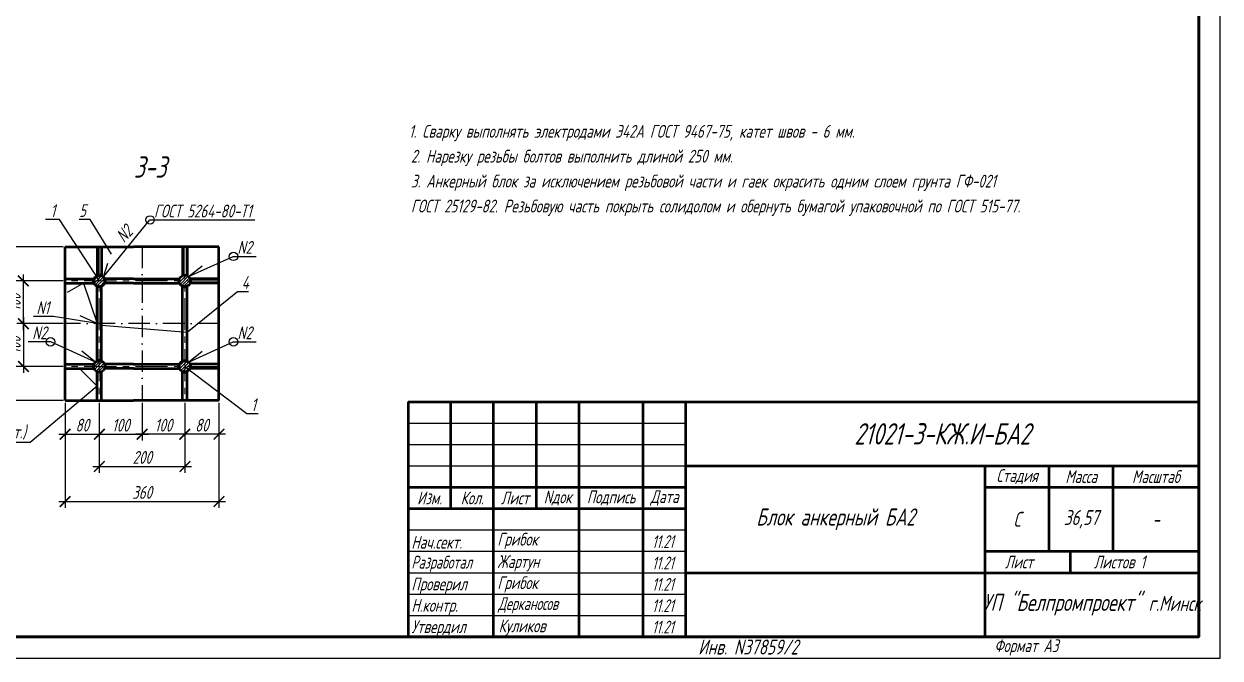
# Paper-space layout 'АБ2' of a CAD drawing. Header units: millimetres. Extents: x 0 to 420, y 0 to 297.
# Drawn here: x 140.1 to 420, y 0 to 148.5 of the extents above; entities that cross this region are included whole.
import ezdxf
from ezdxf import colors
from ezdxf.entities.mleader import LeaderData, LeaderLine
from ezdxf.enums import TextEntityAlignment as Align
from ezdxf.math import Vec2, Vec3

# ---------------------------------------------------------------- set-up
doc = ezdxf.new("R2010")
doc.units = ezdxf.units.MM
doc.linetypes.add('CENTER3', pattern=[4, 2.5, -0.5, 0.5, -0.5])
doc.linetypes.add('ОСЕВАЯ_МЕЛКАЯ', pattern=[8, 5, -1.5, 0, -1.5])
for name, color, linetype, lineweight in [('!_К_Размерная', 1, 'Continuous', 25), ('!_К_Текст', 71, 'Continuous', 25), ('!выноски_0.25', 185, 'Continuous', 25), ('!Осевая', 141, 'CENTER3', 20), ('!Основная', 152, 'Continuous', 50), ('!Тонкая', 200, 'Continuous', 20), ('Обозначения', 102, 'Continuous', 25), ('Основная', 134, 'Continuous', 70), ('Размеры текст', 1, 'Continuous', 20), ('ТЕКСТ', 250, 'Continuous', 25)]:
    doc.layers.add(name, color=color, linetype=linetype, lineweight=lineweight)
doc.styles.add('3.0', font='simplex.shx', dxfattribs={"width": 0.7, "oblique": 15, "height": 3})
doc.styles.add('5', font='simplex.shx', dxfattribs={"width": 0.7, "oblique": 15, "height": 5})
doc.styles.add('Build', font='simplex.shx', dxfattribs={"width": 0.7, "oblique": 15})
doc.dimstyles.new('10-3', dxfattribs={"dimtxt": 3, "dimasz": 2.5, "dimexe": 1.5, "dimexo": 0.5, "dimtad": 1, "dimdec": 0, "dimlfac": 10, "dimtxsty": '3.0', "dimblk": 'ARCHTICK', "dimcen": 2.5, "dimdle": 1.5, "dimazin": 0, "dimtfac": 1, "dimtdec": 0, "dimtmove": 1, "dimatfit": 3, "dimldrblk": 'OPEN30', "dimfxl": 1.5, "dimarcsym": 0})

# ---------------------------------------------------------------- blocks, each defined once
blk = doc.blocks.new('*U167')
at = {"layer": 'Обозначения'}
blk.add_lwpolyline([(0, 0), (420, 0), (420, 297), (0, 297)], close=True, dxfattribs=at)
at = {"layer": 'Обозначения', "lineweight": 60}
blk.add_lwpolyline([(20, 5), (415, 5), (415, 292), (20, 292)], close=True, dxfattribs=at)
blk = doc.blocks.new('_None')
blk = doc.blocks.new('_ArchTick')
at = {"color": 0, "linetype": 'ByBlock', "const_width": 0.15}
blk.add_lwpolyline([(-0.5, -0.5), (0.5, 0.5)], dxfattribs=at)
blk = doc.blocks.new('*D188')
at = {"layer": 'Defpoints', "color": 0, "transparency": 16777216}
for p in [(149.73, 96.31), (132.52, 88.31), (149.73, 88.31)]:
    blk.add_point(p, dxfattribs=at)
at = {"layer": 'Размеры текст', "color": 0, "lineweight": -2, "transparency": 16777216}
for p, q in [((149.23, 96.31), (131.02, 96.31)), ((132.52, 97.81), (132.52, 86.81)), ((149.23, 88.31), (131.02, 88.31))]:
    blk.add_line(p, q, dxfattribs=at)
at = {"layer": 'Размеры текст', "color": 0, "lineweight": -2, "transparency": 16777216, "xscale": 2.5, "yscale": 2.5, "zscale": 2.5}
for p, rotation in [((132.52, 96.31), 90), ((132.52, 88.31), 270)]:
    blk.add_blockref('_ArchTick', p, dxfattribs=dict(at, rotation=rotation))
at = {"layer": 'Размеры текст', "color": 0, "transparency": 16777216, "insert": (130.39, 92.31), "char_height": 3, "attachment_point": 5, "rotation": 90, "style": '3.0'}
blk.add_mtext('80', dxfattribs=at)
blk = doc.blocks.new('_Open30')
at = {"color": 0, "linetype": 'ByBlock', "lineweight": -2}
for p, q in [((-1, 0.27), (0, 0)), ((0, 0), (-1, -0.27)), ((0, 0), (-1, 0))]:
    blk.add_line(p, q, dxfattribs=at)
blk = doc.blocks.new('*D189')
at = {"layer": 'Defpoints', "color": 0, "transparency": 16777216}
for p in [(149.73, 88.31), (132.52, 68.31), (149.73, 68.31)]:
    blk.add_point(p, dxfattribs=at)
at = {"layer": 'Размеры текст', "color": 0, "lineweight": -2, "transparency": 16777216}
for p, q in [((132.52, 89.81), (132.52, 66.81)), ((149.23, 88.31), (131.02, 88.31)), ((149.23, 68.31), (131.02, 68.31))]:
    blk.add_line(p, q, dxfattribs=at)
at = {"layer": 'Размеры текст', "color": 0, "lineweight": -2, "transparency": 16777216, "xscale": 2.5, "yscale": 2.5, "zscale": 2.5}
for p, rotation in [((132.52, 88.31), 90), ((132.52, 68.31), 270)]:
    blk.add_blockref('_ArchTick', p, dxfattribs=dict(at, rotation=rotation))
at = {"layer": 'Размеры текст', "color": 0, "transparency": 16777216, "insert": (130.39, 78.31), "char_height": 3, "attachment_point": 5, "rotation": 90, "style": '3.0'}
blk.add_mtext('200', dxfattribs=at)
blk = doc.blocks.new('*D190')
at = {"layer": 'Defpoints', "color": 0, "transparency": 16777216}
for p in [(149.73, 68.31), (132.52, 60.31), (149.73, 60.31)]:
    blk.add_point(p, dxfattribs=at)
at = {"layer": 'Размеры текст', "color": 0, "lineweight": -2, "transparency": 16777216}
for p, q in [((149.23, 68.31), (131.02, 68.31)), ((132.52, 69.81), (132.52, 58.81)), ((149.23, 60.31), (131.02, 60.31))]:
    blk.add_line(p, q, dxfattribs=at)
at = {"layer": 'Размеры текст', "color": 0, "lineweight": -2, "transparency": 16777216, "xscale": 2.5, "yscale": 2.5, "zscale": 2.5}
for p, rotation in [((132.52, 68.31), 90), ((132.52, 60.31), 270)]:
    blk.add_blockref('_ArchTick', p, dxfattribs=dict(at, rotation=rotation))
at = {"layer": 'Размеры текст', "color": 0, "transparency": 16777216, "insert": (130.39, 64.31), "char_height": 3, "attachment_point": 5, "rotation": 90, "style": '3.0'}
blk.add_mtext('80', dxfattribs=at)
blk = doc.blocks.new('*D191')
at = {"layer": 'Defpoints', "color": 0, "transparency": 16777216}
for p in [(149.73, 60.31), (157.73, 60.31), (157.73, 52.42)]:
    blk.add_point(p, dxfattribs=at)
at = {"layer": 'Размеры текст', "color": 0, "lineweight": -2, "transparency": 16777216}
for p, q in [((149.73, 59.81), (149.73, 50.92)), ((157.73, 59.81), (157.73, 50.92)), ((148.23, 52.42), (159.23, 52.42))]:
    blk.add_line(p, q, dxfattribs=at)
at = {"layer": 'Размеры текст', "color": 0, "lineweight": -2, "transparency": 16777216, "xscale": 2.5, "yscale": 2.5, "zscale": 2.5, "rotation": 180}
blk.add_blockref('_ArchTick', (149.73, 52.42), dxfattribs=at)
at = {"layer": 'Размеры текст', "color": 0, "lineweight": -2, "transparency": 16777216, "xscale": 2.5, "yscale": 2.5, "zscale": 2.5}
blk.add_blockref('_ArchTick', (157.73, 52.42), dxfattribs=at)
at = {"layer": 'Размеры текст', "color": 0, "transparency": 16777216, "insert": (153.73, 54.54), "char_height": 3, "attachment_point": 5, "style": '3.0'}
blk.add_mtext('80', dxfattribs=at)
blk = doc.blocks.new('*D192')
at = {"layer": 'Defpoints', "color": 0, "transparency": 16777216}
for p in [(157.73, 60.31), (167.73, 60.31), (167.73, 52.42)]:
    blk.add_point(p, dxfattribs=at)
at = {"layer": 'Размеры текст', "color": 0, "lineweight": -2, "transparency": 16777216}
for p, q in [((157.73, 59.81), (157.73, 50.92)), ((167.73, 59.81), (167.73, 50.92)), ((156.23, 52.42), (169.23, 52.42))]:
    blk.add_line(p, q, dxfattribs=at)
at = {"layer": 'Размеры текст', "color": 0, "lineweight": -2, "transparency": 16777216, "xscale": 2.5, "yscale": 2.5, "zscale": 2.5, "rotation": 180}
blk.add_blockref('_ArchTick', (157.73, 52.42), dxfattribs=at)
at = {"layer": 'Размеры текст', "color": 0, "lineweight": -2, "transparency": 16777216, "xscale": 2.5, "yscale": 2.5, "zscale": 2.5}
blk.add_blockref('_ArchTick', (167.73, 52.42), dxfattribs=at)
at = {"layer": 'Размеры текст', "color": 0, "transparency": 16777216, "insert": (162.73, 54.54), "char_height": 3, "attachment_point": 5, "style": '3.0'}
blk.add_mtext('100', dxfattribs=at)
blk = doc.blocks.new('*D193')
at = {"layer": 'Defpoints', "color": 0, "transparency": 16777216}
for p in [(177.72, 60.31), (185.72, 60.31), (177.72, 52.42)]:
    blk.add_point(p, dxfattribs=at)
at = {"layer": 'Размеры текст', "color": 0, "lineweight": -2, "transparency": 16777216}
for p, q in [((177.72, 59.81), (177.72, 50.92)), ((185.72, 59.81), (185.72, 50.92)), ((187.22, 52.42), (176.22, 52.42))]:
    blk.add_line(p, q, dxfattribs=at)
at = {"layer": 'Размеры текст', "color": 0, "lineweight": -2, "transparency": 16777216, "xscale": 2.5, "yscale": 2.5, "zscale": 2.5, "rotation": 180}
blk.add_blockref('_ArchTick', (177.72, 52.42), dxfattribs=at)
at = {"layer": 'Размеры текст', "color": 0, "lineweight": -2, "transparency": 16777216, "xscale": 2.5, "yscale": 2.5, "zscale": 2.5}
blk.add_blockref('_ArchTick', (185.72, 52.42), dxfattribs=at)
at = {"layer": 'Размеры текст', "color": 0, "transparency": 16777216, "insert": (181.72, 54.54), "char_height": 3, "attachment_point": 5, "style": '3.0'}
blk.add_mtext('80', dxfattribs=at)
blk = doc.blocks.new('*D194')
at = {"layer": 'Defpoints', "color": 0, "transparency": 16777216}
for p in [(167.73, 60.31), (177.72, 60.31), (167.73, 52.42)]:
    blk.add_point(p, dxfattribs=at)
at = {"layer": 'Размеры текст', "color": 0, "lineweight": -2, "transparency": 16777216}
for p, q in [((167.73, 59.81), (167.73, 50.92)), ((177.72, 59.81), (177.72, 50.92)), ((179.22, 52.42), (166.23, 52.42))]:
    blk.add_line(p, q, dxfattribs=at)
at = {"layer": 'Размеры текст', "color": 0, "lineweight": -2, "transparency": 16777216, "xscale": 2.5, "yscale": 2.5, "zscale": 2.5, "rotation": 180}
blk.add_blockref('_ArchTick', (167.73, 52.42), dxfattribs=at)
at = {"layer": 'Размеры текст', "color": 0, "lineweight": -2, "transparency": 16777216, "xscale": 2.5, "yscale": 2.5, "zscale": 2.5}
blk.add_blockref('_ArchTick', (177.72, 52.42), dxfattribs=at)
at = {"layer": 'Размеры текст', "color": 0, "transparency": 16777216, "insert": (172.72, 54.54), "char_height": 3, "attachment_point": 5, "style": '3.0'}
blk.add_mtext('100', dxfattribs=at)
blk = doc.blocks.new('*D195')
at = {"layer": 'Defpoints', "color": 0, "transparency": 16777216}
for p in [(157.73, 60.31), (177.77, 60.31), (177.77, 44.86)]:
    blk.add_point(p, dxfattribs=at)
at = {"layer": 'Размеры текст', "color": 0, "lineweight": -2, "transparency": 16777216}
for p, q in [((157.73, 59.81), (157.73, 43.36)), ((177.77, 59.81), (177.77, 43.36)), ((156.23, 44.86), (179.27, 44.86))]:
    blk.add_line(p, q, dxfattribs=at)
at = {"layer": 'Размеры текст', "color": 0, "lineweight": -2, "transparency": 16777216, "xscale": 2.5, "yscale": 2.5, "zscale": 2.5, "rotation": 180}
blk.add_blockref('_ArchTick', (157.73, 44.86), dxfattribs=at)
at = {"layer": 'Размеры текст', "color": 0, "lineweight": -2, "transparency": 16777216, "xscale": 2.5, "yscale": 2.5, "zscale": 2.5}
blk.add_blockref('_ArchTick', (177.77, 44.86), dxfattribs=at)
at = {"layer": 'Размеры текст', "color": 0, "transparency": 16777216, "insert": (167.75, 46.99), "char_height": 3, "attachment_point": 5, "style": '3.0'}
blk.add_mtext('200', dxfattribs=at)
blk = doc.blocks.new('*D196')
at = {"layer": 'Defpoints', "color": 0, "transparency": 16777216}
for p in [(123.81, 96.31), (149.73, 96.31), (149.73, 60.31)]:
    blk.add_point(p, dxfattribs=at)
at = {"layer": 'Размеры текст', "color": 0, "lineweight": -2, "transparency": 16777216}
for p, q in [((149.23, 96.31), (122.31, 96.31)), ((123.81, 58.81), (123.81, 97.81)), ((149.23, 60.31), (122.31, 60.31))]:
    blk.add_line(p, q, dxfattribs=at)
at = {"layer": 'Размеры текст', "color": 0, "lineweight": -2, "transparency": 16777216, "xscale": 2.5, "yscale": 2.5, "zscale": 2.5}
for p, rotation in [((123.81, 96.31), 90), ((123.81, 60.31), 270)]:
    blk.add_blockref('_ArchTick', p, dxfattribs=dict(at, rotation=rotation))
at = {"layer": 'Размеры текст', "color": 0, "transparency": 16777216, "insert": (121.68, 78.31), "char_height": 3, "attachment_point": 5, "rotation": 90, "style": '3.0'}
blk.add_mtext('360', dxfattribs=at)
blk = doc.blocks.new('*D197')
at = {"layer": 'Defpoints', "color": 0, "transparency": 16777216}
for p in [(149.73, 60.31), (185.72, 60.31), (185.72, 36.66)]:
    blk.add_point(p, dxfattribs=at)
at = {"layer": 'Размеры текст', "color": 0, "lineweight": -2, "transparency": 16777216}
for p, q in [((149.73, 59.81), (149.73, 35.16)), ((185.72, 59.81), (185.72, 35.16)), ((148.23, 36.66), (187.22, 36.66))]:
    blk.add_line(p, q, dxfattribs=at)
at = {"layer": 'Размеры текст', "color": 0, "lineweight": -2, "transparency": 16777216, "xscale": 2.5, "yscale": 2.5, "zscale": 2.5, "rotation": 180}
blk.add_blockref('_ArchTick', (149.73, 36.66), dxfattribs=at)
at = {"layer": 'Размеры текст', "color": 0, "lineweight": -2, "transparency": 16777216, "xscale": 2.5, "yscale": 2.5, "zscale": 2.5}
blk.add_blockref('_ArchTick', (185.72, 36.66), dxfattribs=at)
at = {"layer": 'Размеры текст', "color": 0, "transparency": 16777216, "insert": (167.73, 38.79), "char_height": 3, "attachment_point": 5, "style": '3.0'}
blk.add_mtext('360', dxfattribs=at)
blk = doc.blocks.new('*D336')
at = {"layer": 'Defpoints', "color": 0, "transparency": 16777216}
for p in [(139.95, 88.31), (146.1, 88.31), (149.73, 78.31)]:
    blk.add_point(p, dxfattribs=at)
at = {"layer": 'Размеры текст', "color": 0, "lineweight": -2, "transparency": 16777216}
for p, q in [((139.95, 76.81), (139.95, 89.81)), ((145.6, 88.31), (138.45, 88.31)), ((149.23, 78.31), (138.45, 78.31))]:
    blk.add_line(p, q, dxfattribs=at)
at = {"layer": 'Размеры текст', "color": 0, "lineweight": -2, "transparency": 16777216, "xscale": 2.5, "yscale": 2.5, "zscale": 2.5}
for p, rotation in [((139.95, 88.31), 90), ((139.95, 78.31), 270)]:
    blk.add_blockref('_ArchTick', p, dxfattribs=dict(at, rotation=rotation))
at = {"layer": 'Размеры текст', "color": 0, "transparency": 16777216, "insert": (137.83, 83.31), "char_height": 3, "attachment_point": 5, "rotation": 90, "style": '3.0'}
blk.add_mtext('100', dxfattribs=at)
blk = doc.blocks.new('*D337')
at = {"layer": 'Defpoints', "color": 0, "transparency": 16777216}
for p in [(149.73, 78.31), (139.95, 68.31), (147.57, 68.31)]:
    blk.add_point(p, dxfattribs=at)
at = {"layer": 'Размеры текст', "color": 0, "lineweight": -2, "transparency": 16777216}
for p, q in [((139.95, 79.81), (139.95, 66.81)), ((149.23, 78.31), (138.45, 78.31)), ((147.07, 68.31), (138.45, 68.31))]:
    blk.add_line(p, q, dxfattribs=at)
at = {"layer": 'Размеры текст', "color": 0, "lineweight": -2, "transparency": 16777216, "xscale": 2.5, "yscale": 2.5, "zscale": 2.5}
for p, rotation in [((139.95, 78.31), 90), ((139.95, 68.31), 270)]:
    blk.add_blockref('_ArchTick', p, dxfattribs=dict(at, rotation=rotation))
at = {"layer": 'Размеры текст', "color": 0, "transparency": 16777216, "insert": (137.83, 73.31), "char_height": 3, "attachment_point": 5, "rotation": 90, "style": '3.0'}
blk.add_mtext('100', dxfattribs=at)

psp = doc.layouts.new('АБ2')

# ---------------------------------------------------------------- linework, layer by layer
at = {"layer": '!_К_Размерная'}
for p, q in [((158.69, 89.26), (159.7, 92.49)), ((178.62, 89.33), (181.81, 91.86)), ((154.06, 87.78), (150.17, 85.59)), ((157.2, 78.38), (153.23, 80.17)), ((156.83, 69.32), (153.64, 71.85)), ((178.62, 69.32), (181.81, 71.85))]:
    psp.add_line(p, q, dxfattribs=at)
for centre in [(169.6, 102.59), (189.13, 94.07), (146.32, 74.06), (189.13, 74.06)]:
    psp.add_circle(centre, 1, dxfattribs=at)
at = {"layer": '!выноски_0.25'}
for p, q in [((230, 55), (295, 55)), ((230, 50), (295, 50)), ((230, 45), (295, 45)), ((230, 30), (295, 30)), ((230, 25), (295, 25)), ((230, 20), (295, 20)), ((230, 15), (295, 15)), ((230, 10), (295, 10))]:
    psp.add_line(p, q, dxfattribs=at)
at = {"layer": '!Осевая', "color": 0, "ltscale": 3}
for p, q in [((157.73, 96.31), (157.73, 60.31)), ((177.72, 96.31), (177.72, 60.31)), ((185.72, 88.31), (149.73, 88.31)), ((185.72, 68.31), (149.73, 68.31))]:
    psp.add_line(p, q, dxfattribs=at)
at = {"layer": '!Основная', "color": 0}
for p, q in [((149.73, 60.31), (149.73, 96.31)), ((149.73, 96.31), (165.73, 96.31)), ((157.2, 96.31), (157.2, 89.66)), ((158.26, 96.31), (158.26, 89.66)), ((185.72, 96.31), (165.73, 96.31)), ((177.19, 96.31), (177.19, 89.66)), ((178.25, 96.31), (178.25, 89.66)), ((185.72, 60.31), (185.72, 96.31)), ((158.26, 89.66), (157.2, 89.66)), ((177.19, 89.66), (178.25, 89.66)), ((149.73, 88.84), (156.38, 88.84)), ((149.73, 87.78), (156.38, 87.78)), ((156.38, 87.78), (156.38, 88.84)), ((157.2, 69.66), (157.2, 86.96)), ((158.26, 86.96), (157.2, 86.96)), ((158.26, 69.66), (158.26, 86.96)), ((165.73, 88.84), (159.08, 88.84)), ((159.08, 87.78), (159.08, 88.84)), ((165.73, 87.78), (159.08, 87.78)), ((165.73, 88.84), (176.37, 88.84)), ((165.73, 87.78), (176.37, 87.78)), ((176.37, 87.78), (176.37, 88.84)), ((177.19, 69.66), (177.19, 86.96)), ((177.19, 86.96), (178.25, 86.96)), ((178.25, 69.66), (178.25, 86.96)), ((185.72, 88.84), (179.07, 88.84)), ((179.07, 87.78), (179.07, 88.84)), ((185.72, 87.78), (179.07, 87.78)), ((149.73, 68.84), (156.38, 68.84)), ((149.73, 67.78), (156.38, 67.78)), ((156.38, 68.84), (156.38, 67.78)), ((158.26, 69.66), (157.2, 69.66)), ((165.73, 68.84), (159.08, 68.84)), ((159.08, 68.84), (159.08, 67.78)), ((165.73, 67.78), (159.08, 67.78)), ((165.73, 68.84), (176.37, 68.84)), ((165.73, 67.78), (176.37, 67.78)), ((176.37, 68.84), (176.37, 67.78)), ((177.19, 69.66), (178.25, 69.66)), ((185.72, 68.84), (179.07, 68.84)), ((179.07, 68.84), (179.07, 67.78)), ((185.72, 67.78), (179.07, 67.78)), ((157.2, 60.31), (157.2, 66.96)), ((158.26, 66.96), (157.2, 66.96)), ((158.26, 60.31), (158.26, 66.96)), ((177.19, 60.31), (177.19, 66.96)), ((177.19, 66.96), (178.25, 66.96)), ((178.25, 60.31), (178.25, 66.96)), ((149.73, 60.31), (165.73, 60.31)), ((185.72, 60.31), (165.73, 60.31))]:
    psp.add_line(p, q, dxfattribs=at)
for centre in [(157.73, 88.31), (177.72, 88.31), (157.73, 68.31), (177.72, 68.31)]:
    psp.add_circle(centre, 1.35, dxfattribs=at)
at = {"layer": '!Тонкая', "color": 0, "linetype": 'Continuous'}
for p, q in [((156.4, 88.31), (157.73, 89.65)), ((157.73, 89.65), (157.75, 89.66)), ((176.4, 88.62), (177.41, 89.62)), ((176.41, 87.96), (178.07, 89.61)), ((156.38, 88.3), (156.4, 88.31)), ((156.51, 87.75), (157.07, 88.31)), ((156.78, 87.35), (157.73, 88.3)), ((157.07, 88.31), (157.73, 88.98)), ((157.18, 87.08), (157.73, 87.63)), ((157.73, 88.98), (158.3, 89.54)), ((157.73, 88.3), (157.74, 88.31)), ((157.73, 87.63), (158.42, 88.31)), ((157.74, 88.31), (158.69, 89.26)), ((157.74, 86.96), (159.08, 88.31)), ((158.42, 88.31), (158.97, 88.86)), ((176.63, 87.51), (178.52, 89.4)), ((176.98, 87.18), (178.85, 89.05)), ((177.46, 86.99), (179.04, 88.57)), ((178.2, 87.05), (178.98, 87.83)), ((156.42, 68.01), (158.04, 69.63)), ((156.44, 68.7), (157.34, 69.6)), ((156.63, 67.54), (158.51, 69.42)), ((156.96, 67.2), (158.84, 69.08)), ((157.43, 67), (159.05, 68.62)), ((158.13, 67.02), (159.02, 67.92)), ((176.37, 68.26), (177.77, 69.66)), ((176.5, 67.72), (178.31, 69.53)), ((176.79, 67.33), (178.7, 69.24)), ((177.2, 67.07), (178.96, 68.83)), ((177.77, 66.96), (179.07, 68.26))]:
    psp.add_line(p, q, dxfattribs=at)
at = {"lineweight": 53}
for p, q in [((230, 60), (415, 60)), ((240, 35), (240, 60)), ((250, 5), (250, 60)), ((260, 35), (260, 60)), ((270, 5), (270, 60)), ((285, 5), (285, 60)), ((295, 5), (295, 60)), ((295, 45), (415, 45)), ((365, 5), (365, 45)), ((380, 25), (380, 45)), ((395, 25), (395, 45)), ((230, 40), (295, 40)), ((365, 40), (415, 40)), ((230, 35), (295, 35)), ((365, 25), (415, 25)), ((385, 20), (385, 25)), ((295, 20), (415, 20))]:
    psp.add_line(p, q, dxfattribs=at)
psp.add_lwpolyline([(230, 60), (230, 5)], dxfattribs=at)
at = {"layer": 'Обозначения', "linetype": 'ОСЕВАЯ_МЕЛКАЯ'}
for points in [[(167.73, 96.31), (167.73, 60.31)], [(185.72, 78.31), (149.73, 78.31)]]:
    psp.add_lwpolyline(points, dxfattribs=at)

# ---------------------------------------------------------------- block references
at = {"layer": 'Основная'}
psp.add_blockref('*U167', (0, 0), dxfattribs=at)

# ---------------------------------------------------------------- texts
at = {"layer": '!_К_Размерная', "style": '3.0', "oblique": 15, "width": 0.7}
psp.add_text('N2', height=3, rotation=47.4049, dxfattribs=at).set_placement((161.32, 99.11), align=Align.TOP_LEFT)
at = {"layer": '!_К_Размерная', "insert": (165.79, 117.5), "char_height": 5, "width": 68.5178, "attachment_point": 1, "style": '5'}
psp.add_mtext('3-3', dxfattribs=at)
at = {"layer": '!_К_Текст', "style": '3.0', "oblique": 15, "width": 0.7}
for s, p in [('1. Сварку выполнять электродами Э42А ГОСТ 9467-75, катет швов - 6 мм.', (230.17, 121.85)), ('2. Нарезку резьбы болтов выполнить длиной 250 мм.', (230.65, 116.02)), ('3. Анкерный блок за исключением резьбовой части и гаек окрасить одним слоем грунта ГФ-021', (230.65, 110.19)), ('ГОСТ 25129-82. Резьбовую часть покрыть солидолом и обернуть бумагой упаковочной по ГОСТ 515-77.', (230.65, 104.35))]:
    psp.add_text(s, height=3, dxfattribs=at).set_placement(p)
at = {"layer": '!выноски_0.25', "style": 'Build', "oblique": 15}
for s, width, p in [('Нач.сект.', 0.7, (230.75, 25.63)), ('Грибок', 0.7, (250.87, 26.33)), ('Разработал', 0.65, (230.75, 20.95)), ('Жартун', 0.68, (250.87, 21.11)), ('Проверил', 0.7, (230.75, 15.85)), ('Грибок', 0.7, (250.87, 16.15)), ('Дерканосов', 0.65, (251.07, 11.25)), ('Н.контр.', 0.7, (230.75, 10.85)), ('Утвердил', 0.7, (230.75, 5.85)), ('Куликов', 0.7, (251.17, 6.04)), ('Формат А3', 0.7, (367.17, 1.4))]:
    psp.add_text(s, height=3, dxfattribs=dict(at, width=width)).set_placement(p)
at = {"layer": '!выноски_0.25', "style": 'Build', "oblique": 15, "width": 0.65}
for p in [(289.6, 25.77), (289.6, 20.77), (289.6, 15.77), (289.6, 10.77), (289.6, 5.77)]:
    psp.add_text('11.21', height=3, dxfattribs=at).set_placement(p, align=Align.CENTER)
at = {"layer": '!выноски_0.25', "color": 18, "true_color": 0x000000, "attachment_point": 5, "style": 'Build'}
for s, insert, char_height, width in [('21021-3-КЖ.И-БА2', (355, 52.5), 5, 120), ('Блок анкерный БА2', (330, 32.5), 4, 70)]:
    psp.add_mtext(s, dxfattribs=dict(at, insert=insert, char_height=char_height, width=width))
at = {"layer": '!выноски_0.25', "style": 'Build'}
for s, insert, char_height, width, attachment_point in [('Стадия', (372.5, 42.5), 3, 15, 5), ('Масса', (387.5, 42.5), 3, 15, 5), ('Масштаб', (405, 42.5), 3, 20, 5), ('Nдок', (265, 37.5), 3, 10, 5), ('Подпись', (277.5, 37.5), 3, 15, 5), ('Дата', (290, 37.5), 3, 10, 5), ('Изм.', (235, 37.5), 3, 10, 5), ('Кол.', (245, 37.5), 3, 10, 5), ('Лист', (255, 37.5), 3, 10, 5), ('С', (372.5, 32.5), 3.5, 15, 5), ('36,57', (387.5, 32.5), 3.5, 15, 5), ('Лист', (369.65, 22.5), 3, 19, 4), ('Листов 1', (390.45, 22.5), 3, 29, 4), ('УП "Белпромпроект" {\\H0.875x;г.Минск}', (390, 12.5), 4, 50, 5)]:
    psp.add_mtext(s, dxfattribs=dict(at, insert=insert, char_height=char_height, width=width, attachment_point=attachment_point))
at = {"insert": (405, 32.5), "char_height": 3.5, "width": 20, "attachment_point": 5, "style": 'Build'}
psp.add_mtext('-', dxfattribs=at)
at = {"layer": 'ТЕКСТ', "linetype": 'Continuous', "style": '3.0', "oblique": 15, "width": 0.7}
psp.add_text('Инв. N37859/2', height=3.5, dxfattribs=at).set_placement((297.87, 0.84))

# ---------------------------------------------------------------- dimensions: what is measured, and where the dimension line sits
at = {"layer": 'Размеры текст'}
for base, p1, p2, angle, picture, middle in [((123.81, 96.31), (149.73, 60.31), (149.73, 96.31), 90, '*D196', (121.68, 78.31)), ((132.52, 88.31), (149.73, 96.31), (149.73, 88.31), 90, '*D188', (130.39, 92.31)), ((132.52, 68.31), (149.73, 88.31), (149.73, 68.31), 90, '*D189', (130.39, 78.31)), ((139.95, 88.31), (149.73, 78.31), (146.1, 88.31), 90, '*D336', (137.83, 83.31)), ((139.95, 68.31), (149.73, 78.31), (147.57, 68.31), 90, '*D337', (137.83, 73.31)), ((132.52, 60.31), (149.73, 68.31), (149.73, 60.31), 90, '*D190', (130.39, 64.31)), ((167.73, 52.42), (177.72, 60.31), (167.73, 60.31), 180, '*D194', (172.72, 54.54)), ((177.72, 52.42), (185.72, 60.31), (177.72, 60.31), 180, '*D193', (181.72, 54.54))]:
    dim = psp.add_linear_dim(base=base, p1=p1, p2=p2, angle=angle, dimstyle='10-3', dxfattribs=at)
    dim.commit()
    dim.dimension.update_dxf_attribs({"geometry": picture, "text_midpoint": middle})
for base, p1, p2, picture, middle in [((157.73, 52.42), (149.73, 60.31), (157.73, 60.31), '*D191', (153.73, 54.54)), ((185.72, 36.66), (149.73, 60.31), (185.72, 60.31), '*D197', (167.73, 38.79)), ((167.73, 52.42), (157.73, 60.31), (167.73, 60.31), '*D192', (162.73, 54.54)), ((177.77, 44.86), (157.73, 60.31), (177.77, 60.31), '*D195', (167.75, 46.99))]:
    dim = psp.add_linear_dim(base=base, p1=p1, p2=p2, dimstyle='10-3', dxfattribs=at)
    dim.commit()
    dim.dimension.update_dxf_attribs({"geometry": picture, "text_midpoint": middle})

# ---------------------------------------------------------------- leaders
at = {"layer": '!_К_Размерная'}
ml = psp.add_multileader_mtext('Standard', dxfattribs=at)
ml.set_content(' 1', color=256, style='3.0')
ml.set_leader_properties()
ml.set_arrow_properties(name='NONE')
ml.build(insert=Vec2(0, 0))
ml.multileader.update_dxf_attribs({"text_left_attachment_type": 6, "text_right_attachment_type": 6, "dogleg_length": 0.5, "arrow_head_size": 0})
ctx = ml.context
ctx.base_point, ctx.char_height, ctx.arrow_head_size, ctx.landing_gap_size, ctx.plane_origin = Vec3(143.69, 102.68), 3, 0, 0.5, Vec3(131.12, 111.76)
ctx.left_attachment, ctx.right_attachment, ctx.text_align_type = 6, 6, 2
notes = []
notes.append((ctx, [(1, (1, 1, 0), (148.4, 102.68), (-1, 0), 0.5, [(0, [(157.77, 88.34)], 0, [])])]))
ctx.mtext.insert, ctx.mtext.width, ctx.mtext.alignment, ctx.mtext.flow_direction = Vec3(147.4, 106.28), 8.7894, 3, 5
ml = psp.add_multileader_mtext('Standard', dxfattribs=at)
ml.set_content('5', color=256, style='3.0')
ml.set_leader_properties()
ml.set_arrow_properties(name='NONE')
ml.build(insert=Vec2(0, 0))
ml.multileader.update_dxf_attribs({"text_left_attachment_type": 6, "text_right_attachment_type": 6, "dogleg_length": 0.5, "arrow_head_size": 0})
ctx = ml.context
ctx.base_point, ctx.char_height, ctx.arrow_head_size, ctx.landing_gap_size, ctx.plane_origin = Vec3(152.24, 102.68), 3, 0, 0.5, Vec3(138.32, 111.76)
ctx.left_attachment, ctx.right_attachment, ctx.text_align_type = 6, 6, 2
notes.append((ctx, [(1, (1, 1, 0), (155.59, 102.68), (-1, 0), 0.5, [(0, [(160.54, 94.57)], 0, [])])]))
ctx.mtext.insert, ctx.mtext.width, ctx.mtext.alignment, ctx.mtext.flow_direction = Vec3(154.59, 106.28), 2.2906, 3, 5
ml = psp.add_multileader_mtext('Standard', dxfattribs=at)
ml.set_content('ГОСТ 5264-80-Т1 ', color=256, style='3.0')
ml.set_leader_properties()
ml.set_arrow_properties(name='NONE')
ml.build(insert=Vec2(0, 0))
ml.multileader.update_dxf_attribs({"text_left_attachment_type": 6, "text_right_attachment_type": 6, "dogleg_length": 0.5, "arrow_head_size": 0})
ctx = ml.context
ctx.base_point, ctx.char_height, ctx.arrow_head_size, ctx.landing_gap_size, ctx.plane_origin = Vec3(170.02, 102.59), 3, 0, 0.5, Vec3(143.69, 90.46)
ctx.left_attachment, ctx.right_attachment = 6, 6
notes.append((ctx, [(0, (1, 1, 0), (169.52, 102.59), (1, 0), 0.5, [(0, [(158.69, 89.26)], 0, [])])]))
ctx.mtext.insert, ctx.mtext.flow_direction = Vec3(170.52, 106.19), 5
ml = psp.add_multileader_mtext('Standard', dxfattribs=at)
ml.set_content('N2 ', color=256, style='3.0')
ml.set_leader_properties()
ml.set_arrow_properties(name='NONE')
ml.build(insert=Vec2(0, 0))
ml.multileader.update_dxf_attribs({"text_left_attachment_type": 6, "text_right_attachment_type": 6, "dogleg_length": 0.5, "arrow_head_size": 0})
ctx = ml.context
ctx.base_point, ctx.char_height, ctx.arrow_head_size, ctx.landing_gap_size, ctx.plane_origin = Vec3(189.55, 94.07), 3, 0, 0.5, Vec3(177.22, 81.95)
ctx.left_attachment, ctx.right_attachment = 6, 6
notes.append((ctx, [(0, (1, 1, 0), (189.05, 94.07), (1, 0), 0.5, [(0, [(178.62, 89.33)], 0, [])])]))
ctx.mtext.insert, ctx.mtext.flow_direction = Vec3(190.05, 97.67), 5
ml = psp.add_multileader_mtext('Standard', dxfattribs=at)
ml.set_content('N1', color=256, style='3.0')
ml.set_leader_properties()
ml.set_arrow_properties(name='NONE')
ml.build(insert=Vec2(0, 0))
ml.multileader.update_dxf_attribs({"text_left_attachment_type": 6, "text_right_attachment_type": 6, "dogleg_length": 0.5, "arrow_head_size": 0})
ctx = ml.context
ctx.base_point, ctx.char_height, ctx.arrow_head_size, ctx.landing_gap_size, ctx.plane_origin = Vec3(141.99, 79.96), 3, 0, 0.5, Vec3(104.86, 67.55)
ctx.left_attachment, ctx.right_attachment, ctx.text_align_type = 6, 6, 2
notes.append((ctx, [(1, (1, 1, 0), (146.99, 79.96), (-1, 0), 0.5, [(1, [(154.06, 87.78), (157.2, 78.38)], 0, [])])]))
ctx.mtext.insert, ctx.mtext.alignment, ctx.mtext.flow_direction = Vec3(145.99, 83.56), 3, 5
ml = psp.add_multileader_mtext('Standard', dxfattribs=at)
ml.set_content('4', color=256, style='3.0')
ml.set_leader_properties()
ml.set_arrow_properties(name='NONE')
ml.build(insert=Vec2(0, 0))
ml.multileader.update_dxf_attribs({"text_left_attachment_type": 6, "text_right_attachment_type": 6, "dogleg_length": 0.5, "arrow_head_size": 0})
ctx = ml.context
ctx.base_point, ctx.char_height, ctx.arrow_head_size, ctx.landing_gap_size, ctx.plane_origin = Vec3(190.56, 85.87), 3, 0, 0.5, Vec3(190.77, 77.65)
ctx.left_attachment, ctx.right_attachment = 6, 6
notes.append((ctx, [(0, (1, 1, 0), (190.06, 85.87), (1, 0), 0.5, [(1, [(158.26, 77.98), (178.25, 76.32)], 0, [])])]))
ctx.mtext.insert, ctx.mtext.width, ctx.mtext.flow_direction = Vec3(191.06, 89.47), 2.2906, 5
ml = psp.add_multileader_mtext('Standard', dxfattribs=at)
ml.set_content('N2 ', color=256, style='3.0')
ml.set_leader_properties()
ml.set_arrow_properties(name='NONE')
ml.build(insert=Vec2(0, 0))
ml.multileader.update_dxf_attribs({"text_left_attachment_type": 6, "text_right_attachment_type": 6, "dogleg_length": 0.5, "arrow_head_size": 0})
ctx = ml.context
ctx.base_point, ctx.char_height, ctx.arrow_head_size, ctx.landing_gap_size, ctx.plane_origin = Vec3(140.75, 74.06), 3, 0, 0.5, Vec3(149.23, 42.94)
ctx.left_attachment, ctx.right_attachment, ctx.text_align_type = 6, 6, 2
notes.append((ctx, [(0, (1, 1, 0), (146.4, 74.06), (-1, 0), 0.5, [(0, [(156.83, 69.32)], 0, [])])]))
ctx.mtext.insert, ctx.mtext.alignment, ctx.mtext.flow_direction = Vec3(145.4, 77.66), 3, 5
ml = psp.add_multileader_mtext('Standard', dxfattribs=at)
ml.set_content('N2 ', color=256, style='3.0')
ml.set_leader_properties()
ml.set_arrow_properties(name='NONE')
ml.build(insert=Vec2(0, 0))
ml.multileader.update_dxf_attribs({"text_left_attachment_type": 6, "text_right_attachment_type": 6, "dogleg_length": 0.5, "arrow_head_size": 0})
ctx = ml.context
ctx.base_point, ctx.char_height, ctx.arrow_head_size, ctx.landing_gap_size, ctx.plane_origin = Vec3(189.55, 74.06), 3, 0, 0.5, Vec3(177.22, 42.94)
ctx.left_attachment, ctx.right_attachment = 6, 6
notes.append((ctx, [(0, (1, 1, 0), (189.05, 74.06), (1, 0), 0.5, [(0, [(178.62, 69.32)], 0, [])])]))
ctx.mtext.insert, ctx.mtext.flow_direction = Vec3(190.05, 77.66), 5
ml = psp.add_multileader_mtext('Standard', dxfattribs=at)
ml.set_content('3 (8 шт.)', color=256, style='3.0')
ml.set_leader_properties()
ml.set_arrow_properties(name='NONE')
ml.build(insert=Vec2(0, 0))
ml.multileader.update_dxf_attribs({"text_left_attachment_type": 6, "text_right_attachment_type": 6, "dogleg_length": 0.5, "arrow_head_size": 0})
ctx = ml.context
ctx.base_point, ctx.char_height, ctx.arrow_head_size, ctx.landing_gap_size, ctx.plane_origin = Vec3(123.19, 50.45), 3, 0, 0.5, Vec3(142.42, 55.38)
ctx.left_attachment, ctx.right_attachment, ctx.text_align_type = 6, 6, 2
notes.append((ctx, [(0, (1, 1, 0), (141.55, 50.45), (-1, 0), 0.5, [(1, [(153.06, 67.78), (157.2, 63.64)], 0, [])])]))
ctx.mtext.insert, ctx.mtext.alignment, ctx.mtext.line_spacing_style, ctx.mtext.flow_direction = Vec3(140.55, 54.45), 3, 2, 5
ml = psp.add_multileader_mtext('Standard', dxfattribs=at)
ml.set_content('1', color=256, style='3.0')
ml.set_leader_properties()
ml.set_arrow_properties(name='NONE')
ml.build(insert=Vec2(0, 0))
ml.multileader.update_dxf_attribs({"text_left_attachment_type": 6, "text_right_attachment_type": 6, "dogleg_length": 0.5, "arrow_head_size": 0})
ctx = ml.context
ctx.base_point, ctx.char_height, ctx.arrow_head_size, ctx.landing_gap_size, ctx.plane_origin = Vec3(192.77, 57.25), 3, 0, 0.5, Vec3(196.97, 45.84)
ctx.left_attachment, ctx.right_attachment = 6, 6
notes.append((ctx, [(0, (1, 1, 0), (192.27, 57.25), (1, 0), 0.5, [(0, [(177.74, 68.29)], 0, [])])]))
ctx.mtext.insert, ctx.mtext.width, ctx.mtext.flow_direction = Vec3(193.27, 60.85), 2.2906, 5
for ctx, leaders in notes:
    for number, flags, end, landing, length, lines in leaders:
        leader = LeaderData()
        leader.index, (leader.has_last_leader_line, leader.has_dogleg_vector, leader.attachment_direction) = number, flags
        leader.last_leader_point, leader.dogleg_vector, leader.dogleg_length = Vec3(end), Vec3(landing), length
        for number, points, colour, breaks in lines:
            line = LeaderLine()
            line.index, line.vertices, line.color, line.breaks = number, Vec3.list(points), colors.encode_raw_color(colour), breaks
            leader.lines.append(line)
        ctx.leaders.append(leader)

doc.saveas('drawing.dxf')
